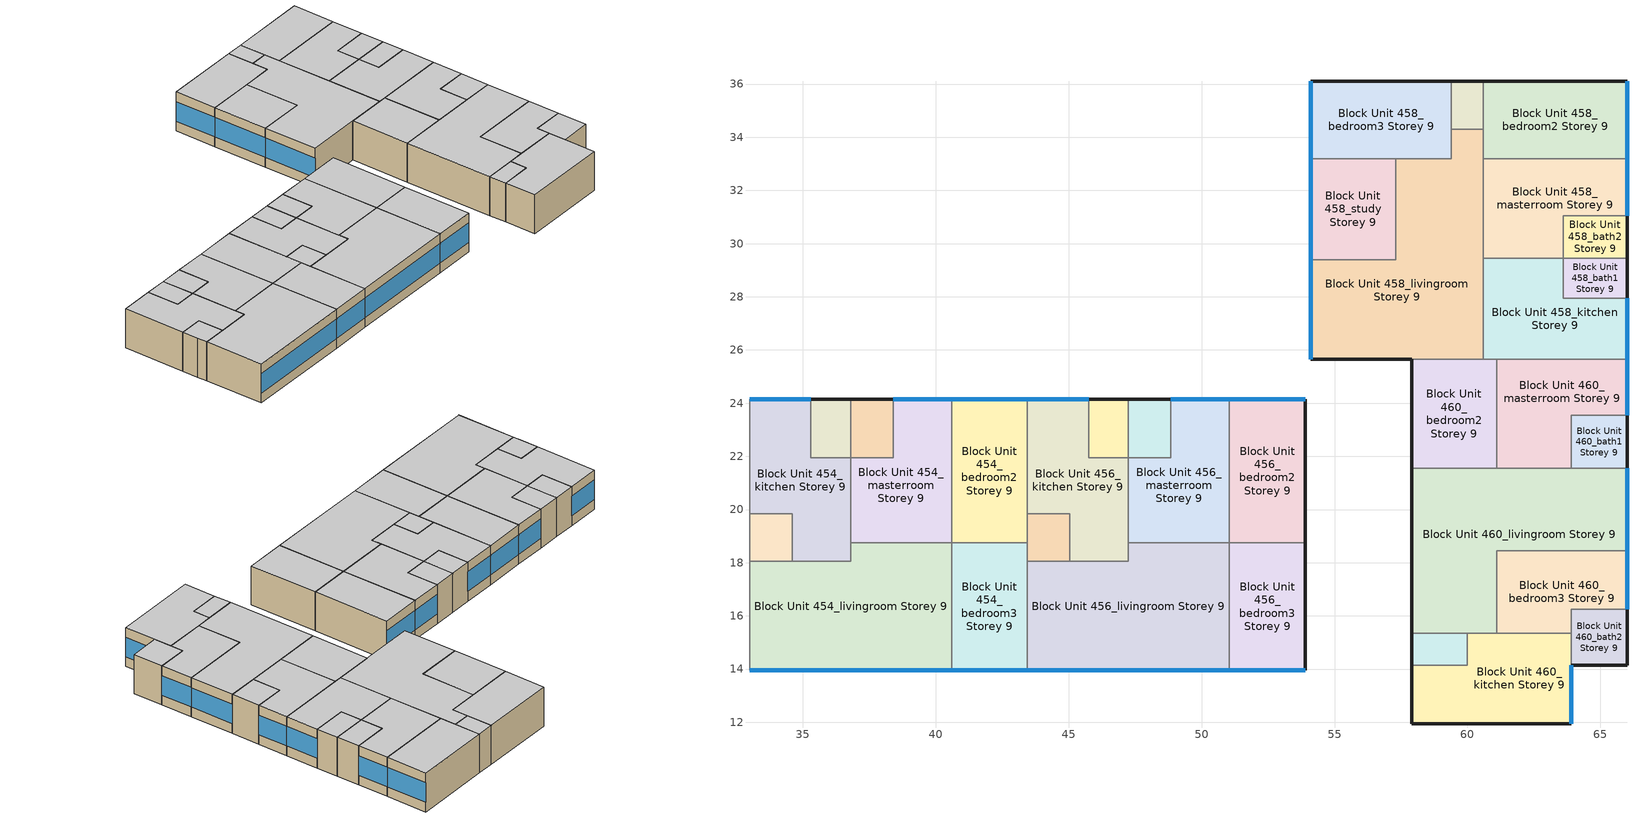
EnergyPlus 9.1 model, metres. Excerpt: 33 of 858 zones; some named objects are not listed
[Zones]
Block Unit 454_masterroom Storey 9
 floor adiabatic (Project Floor): 40.6,24.15 40.6,18.75 36.8,18.75 36.8,21.95 38.4,21.95 38.4,24.15 z28.8
 wall outside (Project Wall): 40.6,24.15 38.4,24.15 z28.8:31.6
 wall to Block Unit 454_bath2 Storey 9 (Project Wall): 38.4,24.15 38.4,21.95 36.8,21.95 z28.8:31.6
 wall to Block Unit 454_kitchen Storey 9 (Project Wall): 36.8,21.95 36.8,18.75 z28.8:31.6
 wall to Block Unit 454_livingroom Storey 9 (Project Wall): 36.8,18.75 40.6,18.75 z28.8:31.6
 wall to Block Unit 454_bedroom2 Storey 9 (Project Wall): 40.6,18.75 40.6,24.15 z28.8:31.6
 window (Project External Window): 40.6,24.15 38.4,24.15 z29.5:30.9
 ceiling adiabatic (Project Ceiling): 40.6,18.75 40.6,24.15 38.4,24.15 38.4,21.95 36.8,21.95 36.8,18.75 z31.6
Block Unit 454_bedroom2 Storey 9
 floor adiabatic (Project Floor): 43.45,24.15 43.45,18.75 40.6,18.75 40.6,24.15 z28.8
 wall outside (Project Wall): 43.45,24.15 40.6,24.15 z28.8:31.6
 wall to Block Unit 454_bedroom3 Storey 9 (Project Wall): 40.6,18.75 43.45,18.75 z28.8:31.6
 wall to Block Unit 456_kitchen Storey 9 (Project Wall): 43.45,19.85 43.45,24.15 z28.8:31.6
 wall to Block Unit 456_store Storey 9 (Project Wall): 43.45,18.75 43.45,19.85 z28.8:31.6
 window (Project External Window): 43.45,24.15 40.6,24.15 z29.5:30.9
 ceiling adiabatic (Project Ceiling): 43.45,18.75 43.45,24.15 40.6,24.15 40.6,18.75 z31.6
Block Unit 454_bedroom3 Storey 9
 floor adiabatic (Project Floor): 43.45,18.75 43.45,13.95 40.6,13.95 40.6,18.75 z28.8
 wall outside (Project Wall): 40.6,13.95 43.45,13.95 z28.8:31.6
 wall to Block Unit 454_livingroom Storey 9 (Project Wall): 40.6,18.75 40.6,13.95 z28.8:31.6
 wall to Block Unit 456_store Storey 9 (Project Wall): 43.45,18.05 43.45,18.75 z28.8:31.6
 wall to Block Unit 456_livingroom Storey 9 (Project Wall): 43.45,13.95 43.45,18.05 z28.8:31.6
 window (Project External Window): 40.6,13.95 43.45,13.95 z29.5:30.9
 ceiling adiabatic (Project Ceiling): 43.45,13.95 43.45,18.75 40.6,18.75 40.6,13.95 z31.6
Block Unit 454_bath1 Storey 9
 floor adiabatic (Project Floor): 36.8,24.15 36.8,21.95 35.3,21.95 35.3,24.15 z28.8
 wall outside (Project Wall): 36.8,24.15 35.3,24.15 z28.8:31.6
 wall to Block Unit 454_kitchen Storey 9 (Project Wall): 35.3,24.15 35.3,21.95 36.8,21.95 z28.8:31.6
 wall to Block Unit 454_bath2 Storey 9 (Project Wall): 36.8,21.95 36.8,24.15 z28.8:31.6
 ceiling adiabatic (Project Ceiling): 36.8,21.95 36.8,24.15 35.3,24.15 35.3,21.95 z31.6
Block Unit 454_bath2 Storey 9
 floor adiabatic (Project Floor): 38.4,24.15 38.4,21.95 36.8,21.95 36.8,24.15 z28.8
 wall outside (Project Wall): 38.4,24.15 36.8,24.15 z28.8:31.6
 ceiling adiabatic (Project Ceiling): 38.4,21.95 38.4,24.15 36.8,24.15 36.8,21.95 z31.6
Block Unit 454_kitchen Storey 9
 floor adiabatic (Project Floor): 35.3,24.15 35.3,21.95 36.8,21.95 36.8,18.05 34.6,18.05 34.6,19.85 33,19.85 33,24.15 z28.8
 wall outside (Project Wall): 35.3,24.15 33,24.15 z28.8:31.6
 wall to Block Unit 452_bedroom2 Storey 9 (Project Wall): 33,24.15 33,19.85 z28.8:31.6
 wall to Block Unit 454_livingroom Storey 9 (Project Wall): 34.6,18.05 36.8,18.05 36.8,18.75 z28.8:31.6
 wall to Block Unit 454_store Storey 9 (Project Wall): 33,19.85 34.6,19.85 34.6,18.05 z28.8:31.6
 window (Project External Window): 35.3,24.15 33,24.15 z29.5:30.9
 ceiling adiabatic (Project Ceiling): 36.8,18.05 36.8,21.95 35.3,21.95 35.3,24.15 33,24.15 33,19.85 34.6,19.85 34.6,18.05 z31.6
Block Unit 454_store Storey 9
 floor adiabatic (Project Floor): 34.6,19.85 34.6,18.05 33,18.05 33,19.85 z28.8
 wall to Block Unit 452_bedroom2 Storey 9 (Project Wall): 33,19.85 33,18.75 z28.8:31.6
 wall to Block Unit 452_bedroom3 Storey 9 (Project Wall): 33,18.75 33,18.05 z28.8:31.6
 wall to Block Unit 454_livingroom Storey 9 (Project Wall): 33,18.05 34.6,18.05 z28.8:31.6
 ceiling adiabatic (Project Ceiling): 34.6,18.05 34.6,19.85 33,19.85 33,18.05 z31.6
Block Unit 454_livingroom Storey 9
 floor adiabatic (Project Floor): 40.6,18.75 40.6,13.95 33,13.95 33,18.05 36.8,18.05 36.8,18.75 z28.8
 wall outside (Project Wall): 33,13.95 40.6,13.95 z28.8:31.6
 wall to Block Unit 452_bedroom3 Storey 9 (Project Wall): 33,18.05 33,13.95 z28.8:31.6
 window (Project External Window): 33,13.95 40.6,13.95 z29.5:30.9
 ceiling adiabatic (Project Ceiling): 40.6,13.95 40.6,18.75 36.8,18.75 36.8,18.05 33,18.05 33,13.95 z31.6
Block Unit 456_masterroom Storey 9
 floor adiabatic (Project Floor): 51.05,24.15 51.05,18.75 47.25,18.75 47.25,21.95 48.85,21.95 48.85,24.15 z28.8
 wall outside (Project Wall): 51.05,24.15 48.85,24.15 z28.8:31.6
 wall to Block Unit 456_bath2 Storey 9 (Project Wall): 48.85,24.15 48.85,21.95 47.25,21.95 z28.8:31.6
 wall to Block Unit 456_kitchen Storey 9 (Project Wall): 47.25,21.95 47.25,18.75 z28.8:31.6
 wall to Block Unit 456_livingroom Storey 9 (Project Wall): 47.25,18.75 51.05,18.75 z28.8:31.6
 wall to Block Unit 456_bedroom2 Storey 9 (Project Wall): 51.05,18.75 51.05,24.15 z28.8:31.6
 window (Project External Window): 51.05,24.15 48.85,24.15 z29.5:30.9
 ceiling adiabatic (Project Ceiling): 51.05,18.75 51.05,24.15 48.85,24.15 48.85,21.95 47.25,21.95 47.25,18.75 z31.6
Block Unit 456_bedroom2 Storey 9
 floor adiabatic (Project Floor): 53.9,24.15 53.9,18.75 51.05,18.75 51.05,24.15 z28.8
 wall outside (Project Wall): 53.9,18.75 53.9,24.15 51.05,24.15 z28.8:31.6
 wall to Block Unit 456_bedroom3 Storey 9 (Project Wall): 51.05,18.75 53.9,18.75 z28.8:31.6
 window (Project External Window): 53.9,24.15 51.05,24.15 z29.5:30.9
 ceiling adiabatic (Project Ceiling): 53.9,18.75 53.9,24.15 51.05,24.15 51.05,18.75 z31.6
Block Unit 456_bedroom3 Storey 9
 floor adiabatic (Project Floor): 53.9,18.75 53.9,13.95 51.05,13.95 51.05,18.75 z28.8
 wall outside (Project Wall): 51.05,13.95 53.9,13.95 53.9,18.75 z28.8:31.6
 wall to Block Unit 456_livingroom Storey 9 (Project Wall): 51.05,18.75 51.05,13.95 z28.8:31.6
 window (Project External Window): 51.05,13.95 53.9,13.95 z29.5:30.9
 ceiling adiabatic (Project Ceiling): 53.9,13.95 53.9,18.75 51.05,18.75 51.05,13.95 z31.6
Block Unit 456_bath1 Storey 9
 floor adiabatic (Project Floor): 47.25,24.15 47.25,21.95 45.75,21.95 45.75,24.15 z28.8
 wall outside (Project Wall): 47.25,24.15 45.75,24.15 z28.8:31.6
 wall to Block Unit 456_kitchen Storey 9 (Project Wall): 45.75,24.15 45.75,21.95 47.25,21.95 z28.8:31.6
 wall to Block Unit 456_bath2 Storey 9 (Project Wall): 47.25,21.95 47.25,24.15 z28.8:31.6
 ceiling adiabatic (Project Ceiling): 47.25,21.95 47.25,24.15 45.75,24.15 45.75,21.95 z31.6
Block Unit 456_bath2 Storey 9
 floor adiabatic (Project Floor): 48.85,24.15 48.85,21.95 47.25,21.95 47.25,24.15 z28.8
 wall outside (Project Wall): 48.85,24.15 47.25,24.15 z28.8:31.6
 ceiling adiabatic (Project Ceiling): 48.85,21.95 48.85,24.15 47.25,24.15 47.25,21.95 z31.6
Block Unit 456_kitchen Storey 9
 floor adiabatic (Project Floor): 45.75,24.15 45.75,21.95 47.25,21.95 47.25,18.05 45.05,18.05 45.05,19.85 43.45,19.85 43.45,24.15 z28.8
 wall outside (Project Wall): 45.75,24.15 43.45,24.15 z28.8:31.6
 wall to Block Unit 456_livingroom Storey 9 (Project Wall): 45.05,18.05 47.25,18.05 47.25,18.75 z28.8:31.6
 wall to Block Unit 456_store Storey 9 (Project Wall): 43.45,19.85 45.05,19.85 45.05,18.05 z28.8:31.6
 window (Project External Window): 45.75,24.15 43.45,24.15 z29.5:30.9
 ceiling adiabatic (Project Ceiling): 47.25,18.05 47.25,21.95 45.75,21.95 45.75,24.15 43.45,24.15 43.45,19.85 45.05,19.85 45.05,18.05 z31.6
Block Unit 456_store Storey 9
 floor adiabatic (Project Floor): 45.05,19.85 45.05,18.05 43.45,18.05 43.45,19.85 z28.8
 wall to Block Unit 456_livingroom Storey 9 (Project Wall): 43.45,18.05 45.05,18.05 z28.8:31.6
 ceiling adiabatic (Project Ceiling): 45.05,18.05 45.05,19.85 43.45,19.85 43.45,18.05 z31.6
Block Unit 456_livingroom Storey 9
 floor adiabatic (Project Floor): 51.05,18.75 51.05,13.95 43.45,13.95 43.45,18.05 47.25,18.05 47.25,18.75 z28.8
 wall outside (Project Wall): 43.45,13.95 51.05,13.95 z28.8:31.6
 window (Project External Window): 43.45,13.95 51.05,13.95 z29.5:30.9
 ceiling adiabatic (Project Ceiling): 51.05,13.95 51.05,18.75 47.25,18.75 47.25,18.05 43.45,18.05 43.45,13.95 z31.6
Block Unit 458_masterroom Storey 9
 floor adiabatic (Project Floor): 66,33.2 66,31.05 63.6,31.05 63.6,29.45 60.6,29.45 60.6,33.2 z28.8
 wall outside (Project Wall): 66,31.05 66,33.2 z28.8:31.6
 wall to Block Unit 458_bedroom2 Storey 9 (Project Wall): 66,33.2 60.6,33.2 z28.8:31.6
 wall to Block Unit 458_livingroom Storey 9 (Project Wall): 60.6,33.2 60.6,29.45 z28.8:31.6
 wall to Block Unit 458_kitchen Storey 9 (Project Wall): 60.6,29.45 63.6,29.45 z28.8:31.6
 wall to Block Unit 458_bath2 Storey 9 (Project Wall): 63.6,29.45 63.6,31.05 66,31.05 z28.8:31.6
 window (Project External Window): 66,31.05 66,33.2 z29.5:30.9
 ceiling adiabatic (Project Ceiling): 66,31.05 66,33.2 60.6,33.2 60.6,29.45 63.6,29.45 63.6,31.05 z31.6
Block Unit 458_bedroom2 Storey 9
 floor adiabatic (Project Floor): 66,36.1 66,33.2 60.6,33.2 60.6,36.1 z28.8
 wall outside (Project Wall): 66,33.2 66,36.1 60.6,36.1 z28.8:31.6
 wall to Block Unit 458_store Storey 9 (Project Wall): 60.6,36.1 60.6,34.3 z28.8:31.6
 wall to Block Unit 458_livingroom Storey 9 (Project Wall): 60.6,34.3 60.6,33.2 z28.8:31.6
 window (Project External Window): 66,33.2 66,36.1 z29.5:30.9
 ceiling adiabatic (Project Ceiling): 66,33.2 66,36.1 60.6,36.1 60.6,33.2 z31.6
Block Unit 458_bedroom3 Storey 9
 floor adiabatic (Project Floor): 59.4,36.1 59.4,33.2 54.1,33.2 54.1,36.1 z28.8
 wall outside (Project Wall): 59.4,36.1 54.1,36.1 54.1,33.2 z28.8:31.6
 wall to Block Unit 458_study Storey 9 (Project Wall): 54.1,33.2 57.3,33.2 z28.8:31.6
 wall to Block Unit 458_livingroom Storey 9 (Project Wall): 57.3,33.2 59.4,33.2 59.4,34.3 z28.8:31.6
 wall to Block Unit 458_store Storey 9 (Project Wall): 59.4,34.3 59.4,36.1 z28.8:31.6
 window (Project External Window): 54.1,36.1 54.1,33.2 z29.5:30.9
 ceiling adiabatic (Project Ceiling): 59.4,33.2 59.4,36.1 54.1,36.1 54.1,33.2 z31.6
Block Unit 458_study Storey 9
 floor adiabatic (Project Floor): 57.3,33.2 57.3,29.4 54.1,29.4 54.1,33.2 z28.8
 wall outside (Project Wall): 54.1,33.2 54.1,29.4 z28.8:31.6
 wall to Block Unit 458_livingroom Storey 9 (Project Wall): 54.1,29.4 57.3,29.4 57.3,33.2 z28.8:31.6
 window (Project External Window): 54.1,33.2 54.1,29.4 z29.5:30.9
 ceiling adiabatic (Project Ceiling): 57.3,29.4 57.3,33.2 54.1,33.2 54.1,29.4 z31.6
Block Unit 458_bath1 Storey 9
 floor adiabatic (Project Floor): 66,29.45 66,27.95 63.6,27.95 63.6,29.45 z28.8
 wall outside (Project Wall): 66,27.95 66,29.45 z28.8:31.6
 wall to Block Unit 458_bath2 Storey 9 (Project Wall): 66,29.45 63.6,29.45 z28.8:31.6
 wall to Block Unit 458_kitchen Storey 9 (Project Wall): 63.6,29.45 63.6,27.95 66,27.95 z28.8:31.6
 ceiling adiabatic (Project Ceiling): 66,27.95 66,29.45 63.6,29.45 63.6,27.95 z31.6
Block Unit 458_bath2 Storey 9
 floor adiabatic (Project Floor): 66,31.05 66,29.45 63.6,29.45 63.6,31.05 z28.8
 wall outside (Project Wall): 66,29.45 66,31.05 z28.8:31.6
 ceiling adiabatic (Project Ceiling): 66,29.45 66,31.05 63.6,31.05 63.6,29.45 z31.6
Block Unit 458_kitchen Storey 9
 floor adiabatic (Project Floor): 66,27.95 66,25.65 60.6,25.65 60.6,29.45 63.6,29.45 63.6,27.95 z28.8
 wall outside (Project Wall): 66,25.65 66,27.95 z28.8:31.6
 wall to Block Unit 458_livingroom Storey 9 (Project Wall): 60.6,29.45 60.6,25.65 z28.8:31.6
 wall to Block Unit 460_masterroom Storey 9 (Project Wall): 61.1,25.65 66,25.65 z28.8:31.6
 wall to Block Unit 460_bedroom2 Storey 9 (Project Wall): 60.6,25.65 61.1,25.65 z28.8:31.6
 window (Project External Window): 66,25.65 66,27.95 z29.5:30.9
 ceiling adiabatic (Project Ceiling): 66,25.65 66,27.95 63.6,27.95 63.6,29.45 60.6,29.45 60.6,25.65 z31.6
Block Unit 458_store Storey 9
 floor adiabatic (Project Floor): 60.6,36.1 60.6,34.3 59.4,34.3 59.4,36.1 z28.8
 wall outside (Project Wall): 60.6,36.1 59.4,36.1 z28.8:31.6
 wall to Block Unit 458_livingroom Storey 9 (Project Wall): 59.4,34.3 60.6,34.3 z28.8:31.6
 ceiling adiabatic (Project Ceiling): 60.6,34.3 60.6,36.1 59.4,36.1 59.4,34.3 z31.6
Block Unit 458_livingroom Storey 9
 floor adiabatic (Project Floor): 60.6,34.3 60.6,25.65 54.1,25.65 54.1,29.4 57.3,29.4 57.3,33.2 59.4,33.2 59.4,34.3 z28.8
 wall outside (Project Wall): 54.1,29.4 54.1,25.65 57.9,25.65 z28.8:31.6
 wall to Block Unit 460_bedroom2 Storey 9 (Project Wall): 57.9,25.65 60.6,25.65 z28.8:31.6
 window (Project External Window): 54.1,29.4 54.1,25.65 z29.5:30.9
 ceiling adiabatic (Project Ceiling): 60.6,25.65 60.6,34.3 59.4,34.3 59.4,33.2 57.3,33.2 57.3,29.4 54.1,29.4 54.1,25.65 z31.6
Block Unit 460_bath2 Storey 9
 floor adiabatic (Project Floor): 66,16.25 66,14.15 63.9,14.15 63.9,16.25 z28.8
 wall outside (Project Wall): 63.9,14.15 66,14.15 66,16.25 z28.8:31.6
 wall to Block Unit 460_bedroom3 Storey 9 (Project Wall): 66,16.25 63.9,16.25 63.9,15.35 z28.8:31.6
 wall to Block Unit 460_kitchen Storey 9 (Project Wall): 63.9,15.35 63.9,14.15 z28.8:31.6
 ceiling adiabatic (Project Ceiling): 66,14.15 66,16.25 63.9,16.25 63.9,14.15 z31.6
Block Unit 460_bedroom3 Storey 9
 floor adiabatic (Project Floor): 66,18.45 66,16.25 63.9,16.25 63.9,15.35 61.1,15.35 61.1,18.45 z28.8
 wall outside (Project Wall): 66,16.25 66,18.45 z28.8:31.6
 wall to Block Unit 460_livingroom Storey 9 (Project Wall): 66,18.45 61.1,18.45 61.1,15.35 z28.8:31.6
 wall to Block Unit 460_kitchen Storey 9 (Project Wall): 61.1,15.35 63.9,15.35 z28.8:31.6
 window (Project External Window): 66,16.25 66,18.45 z29.5:30.9
 ceiling adiabatic (Project Ceiling): 66,16.25 66,18.45 61.1,18.45 61.1,15.35 63.9,15.35 63.9,16.25 z31.6
Block Unit 460_livingroom Storey 9
 floor adiabatic (Project Floor): 66,21.55 66,18.45 61.1,18.45 61.1,15.35 57.9,15.35 57.9,21.55 z28.8
 wall outside (Project Wall): 57.9,21.55 57.9,15.35 / 66,18.45 66,21.55 z28.8:31.6
 wall to Block Unit 460_bath1 Storey 9 (Project Wall): 66,21.55 63.9,21.55 z28.8:31.6
 wall to Block Unit 460_masterroom Storey 9 (Project Wall): 63.9,21.55 61.1,21.55 z28.8:31.6
 wall to Block Unit 460_bedroom2 Storey 9 (Project Wall): 61.1,21.55 57.9,21.55 z28.8:31.6
 wall to Block Unit 460_kitchen Storey 9 (Project Wall): 60,15.35 61.1,15.35 z28.8:31.6
 wall to Block Unit 460_store Storey 9 (Project Wall): 57.9,15.35 60,15.35 z28.8:31.6
 window (Project External Window): 66,18.45 66,21.55 z29.5:30.9
 ceiling adiabatic (Project Ceiling): 66,18.45 66,21.55 57.9,21.55 57.9,15.35 61.1,15.35 61.1,18.45 z31.6
Block Unit 460_bath1 Storey 9
 floor adiabatic (Project Floor): 66,23.55 66,21.55 63.9,21.55 63.9,23.55 z28.8
 wall outside (Project Wall): 66,21.55 66,23.55 z28.8:31.6
 wall to Block Unit 460_masterroom Storey 9 (Project Wall): 66,23.55 63.9,23.55 63.9,21.55 z28.8:31.6
 ceiling adiabatic (Project Ceiling): 66,21.55 66,23.55 63.9,23.55 63.9,21.55 z31.6
Block Unit 460_masterroom Storey 9
 floor adiabatic (Project Floor): 66,25.65 66,23.55 63.9,23.55 63.9,21.55 61.1,21.55 61.1,25.65 z28.8
 wall outside (Project Wall): 66,23.55 66,25.65 z28.8:31.6
 wall to Block Unit 460_bedroom2 Storey 9 (Project Wall): 61.1,25.65 61.1,21.55 z28.8:31.6
 window (Project External Window): 66,23.55 66,25.65 z29.5:30.9
 ceiling adiabatic (Project Ceiling): 66,23.55 66,25.65 61.1,25.65 61.1,21.55 63.9,21.55 63.9,23.55 z31.6
Block Unit 460_bedroom2 Storey 9
 floor adiabatic (Project Floor): 61.1,25.65 61.1,21.55 57.9,21.55 57.9,25.65 z28.8
 wall outside (Project Wall): 57.9,25.65 57.9,21.55 z28.8:31.6
 ceiling adiabatic (Project Ceiling): 61.1,21.55 61.1,25.65 57.9,25.65 57.9,21.55 z31.6
Block Unit 460_kitchen Storey 9
 floor adiabatic (Project Floor): 63.9,15.35 63.9,11.95 57.9,11.95 57.9,14.15 60,14.15 60,15.35 z28.8
 wall outside (Project Wall): 57.9,14.15 57.9,11.95 63.9,11.95 63.9,14.15 z28.8:31.6
 wall to Block Unit 460_store Storey 9 (Project Wall): 60,15.35 60,14.15 57.9,14.15 z28.8:31.6
 window (Project External Window): 63.9,11.95 63.9,14.15 z29.5:30.9
 ceiling adiabatic (Project Ceiling): 63.9,11.95 63.9,15.35 60,15.35 60,14.15 57.9,14.15 57.9,11.95 z31.6
Block Unit 460_store Storey 9
 floor adiabatic (Project Floor): 60,15.35 60,14.15 57.9,14.15 57.9,15.35 z28.8
 wall outside (Project Wall): 57.9,15.35 57.9,14.15 z28.8:31.6
 ceiling adiabatic (Project Ceiling): 60,14.15 60,15.35 57.9,15.35 57.9,14.15 z31.6
[Building]
One Precinct: North Axis=0; Terrain=City; Loads Convergence Tolerance Value=0.04; Temperature Convergence Tolerance Value=0.4; Solar Distribution=FullInteriorAndExterior; Maximum Number of Warmup Days=25; Minimum Number of Warmup Days=6
[Site:Location]
SGP_Singapore.486980_IWEC: Latitude=1.37; Longitude=103.98; Time Zone=8; Elevation=16
[MATERIAL] Roughness=MediumRough
Name | Thickness | Conductivity | Density | Specific Heat | Thermal Absorptance | Solar Absorptance | Visible Absorptance
ConcreteWall | 0.15 | 0.8 | 2400 | 880 | 0.85 | 0.79 | 0.79
Greenwall | 0.079 | 2.5 | 1293 | 853 | 0.98 | 0.75 | 0.75
[WindowMaterial:SimpleGlazingSystem]
SingleGlazingEuroGrey: UFactor=5.93; Solar Heat Gain Coefficient=0.62; Visible Transmittance=0.495
[Construction]
Project Wall: Greenwall
Project Floor; Project Ceiling: ConcreteWall
Project External Window: SingleGlazingEuroGrey
[ZONE] Type=1; Multiplier=1; Ceiling Height=autocalculate; Volume=autocalculate; Floor Area=autocalculate; Part of Total Floor Area=Yes
Block Unit 454_masterroom Storey 9; Block Unit 454_bedroom2 Storey 9; Block Unit 454_bedroom3 Storey 9; Block Unit 454_bath1 Storey 9; Block Unit 454_bath2 Storey 9; Block Unit 454_kitchen Storey 9; Block Unit 454_store Storey 9; Block Unit 454_livingroom Storey 9; Block Unit 456_masterroom Storey 9; Block Unit 456_bedroom2 Storey 9; Block Unit 456_bedroom3 Storey 9; Block Unit 456_bath1 Storey 9; Block Unit 456_bath2 Storey 9; Block Unit 456_kitchen Storey 9; Block Unit 456_store Storey 9; Block Unit 456_livingroom Storey 9; Block Unit 458_masterroom Storey 9; Block Unit 458_bedroom2 Storey 9; Block Unit 458_bedroom3 Storey 9; Block Unit 458_study Storey 9; Block Unit 458_bath1 Storey 9; Block Unit 458_bath2 Storey 9; Block Unit 458_kitchen Storey 9; Block Unit 458_store Storey 9; Block Unit 458_livingroom Storey 9; Block Unit 460_bath2 Storey 9; Block Unit 460_bedroom3 Storey 9; Block Unit 460_livingroom Storey 9; Block Unit 460_bath1 Storey 9; Block Unit 460_masterroom Storey 9; Block Unit 460_bedroom2 Storey 9; Block Unit 460_kitchen Storey 9; Block Unit 460_store Storey 9
[ZONEINFILTRATION:DESIGNFLOWRATE] Design Flow Rate Calculation Method=AirChanges/Hour; Constant Term Coefficient=1; Temperature Term Coefficient=0; Velocity Term Coefficient=0; Velocity Squared Term Coefficient=0
Name | Zone or ZoneList | Schedule | Air Changes per Hour
Block Unit 454_masterroom Storey 9 Infiltration | Block Unit 454_masterroom Storey 9 | Always On | 0.2
Block Unit 454_bedroom2 Storey 9 Infiltration | Block Unit 454_bedroom2 Storey 9 | Always On | 0.2
Block Unit 454_bedroom3 Storey 9 Infiltration | Block Unit 454_bedroom3 Storey 9 | Always On | 0.2
Block Unit 454_bath1 Storey 9 Infiltration | Block Unit 454_bath1 Storey 9 | Always On | 1
Block Unit 454_bath2 Storey 9 Infiltration | Block Unit 454_bath2 Storey 9 | Always On | 1
Block Unit 454_kitchen Storey 9 Infiltration | Block Unit 454_kitchen Storey 9 | Always On | 1
Block Unit 454_store Storey 9 Infiltration | Block Unit 454_store Storey 9 | Always On | 1
Block Unit 454_livingroom Storey 9 Infiltration | Block Unit 454_livingroom Storey 9 | Living_Infiltration_AirCon | 1
Block Unit 456_masterroom Storey 9 Infiltration | Block Unit 456_masterroom Storey 9 | Always On | 0.2
Block Unit 456_bedroom2 Storey 9 Infiltration | Block Unit 456_bedroom2 Storey 9 | Always On | 0.2
Block Unit 456_bedroom3 Storey 9 Infiltration | Block Unit 456_bedroom3 Storey 9 | Always On | 0.2
Block Unit 456_bath1 Storey 9 Infiltration | Block Unit 456_bath1 Storey 9 | Always On | 1
Block Unit 456_bath2 Storey 9 Infiltration | Block Unit 456_bath2 Storey 9 | Always On | 1
Block Unit 456_kitchen Storey 9 Infiltration | Block Unit 456_kitchen Storey 9 | Always On | 1
Block Unit 456_store Storey 9 Infiltration | Block Unit 456_store Storey 9 | Always On | 1
Block Unit 456_livingroom Storey 9 Infiltration | Block Unit 456_livingroom Storey 9 | Living_Infiltration_AirCon | 1
Block Unit 458_masterroom Storey 9 Infiltration | Block Unit 458_masterroom Storey 9 | Always On | 0.2
Block Unit 458_bedroom2 Storey 9 Infiltration | Block Unit 458_bedroom2 Storey 9 | Always On | 0.2
Block Unit 458_bedroom3 Storey 9 Infiltration | Block Unit 458_bedroom3 Storey 9 | Always On | 0.2
Block Unit 458_study Storey 9 Infiltration | Block Unit 458_study Storey 9 | Always On | 1
Block Unit 458_bath1 Storey 9 Infiltration | Block Unit 458_bath1 Storey 9 | Always On | 1
Block Unit 458_bath2 Storey 9 Infiltration | Block Unit 458_bath2 Storey 9 | Always On | 1
Block Unit 458_kitchen Storey 9 Infiltration | Block Unit 458_kitchen Storey 9 | Always On | 1
Block Unit 458_store Storey 9 Infiltration | Block Unit 458_store Storey 9 | Always On | 1
Block Unit 458_livingroom Storey 9 Infiltration | Block Unit 458_livingroom Storey 9 | Living_Infiltration_AirCon | 1
Block Unit 460_bath2 Storey 9 Infiltration | Block Unit 460_bath2 Storey 9 | Always On | 1
Block Unit 460_bedroom3 Storey 9 Infiltration | Block Unit 460_bedroom3 Storey 9 | Always On | 0.2
Block Unit 460_livingroom Storey 9 Infiltration | Block Unit 460_livingroom Storey 9 | Living_Infiltration_AirCon | 1
Block Unit 460_bath1 Storey 9 Infiltration | Block Unit 460_bath1 Storey 9 | Always On | 1
Block Unit 460_masterroom Storey 9 Infiltration | Block Unit 460_masterroom Storey 9 | Always On | 0.2
Block Unit 460_bedroom2 Storey 9 Infiltration | Block Unit 460_bedroom2 Storey 9 | Always On | 0.2
Block Unit 460_kitchen Storey 9 Infiltration | Block Unit 460_kitchen Storey 9 | Always On | 1
Block Unit 460_store Storey 9 Infiltration | Block Unit 460_store Storey 9 | Always On | 1
[HVACTEMPLATE:ZONE:IDEALLOADSAIRSYSTEM] Template Thermostat=Zone Stat; System Availability Schedule=AirCon_normal; Maximum Heating Supply Air Temperature=50; Minimum Cooling Supply Air Temperature=13; Maximum Heating Supply Air Humidity Ratio=0.0156; Minimum Cooling Supply Air Humidity Ratio=0.0077; Heating Limit=NoLimit; Cooling Limit=NoLimit; Heating Availability Schedule=Always Off; Cooling Availability Schedule=AirCon_normal; Dehumidification Control Type=Humidistat; Cooling Sensible Heat Ratio=0.7; Dehumidification Setpoint=60; Humidification Control Type=None; Outdoor Air Method=None; Outdoor Air Flow Rate per Person=0.00944; Outdoor Air Flow Rate per Zone Floor Area=0; Outdoor Air Flow Rate per Zone=0; Demand Controlled Ventilation Type=None; Outdoor Air Economizer Type=NoEconomizer; Heat Recovery Type=None; Sensible Heat Recovery Effectiveness=0.7; Latent Heat Recovery Effectiveness=0.65
Block Unit 454_masterroom Storey 9; Block Unit 454_bedroom2 Storey 9; Block Unit 454_bedroom3 Storey 9; Block Unit 454_livingroom Storey 9; Block Unit 456_masterroom Storey 9; Block Unit 456_bedroom2 Storey 9; Block Unit 456_bedroom3 Storey 9; Block Unit 456_livingroom Storey 9; Block Unit 458_masterroom Storey 9; Block Unit 458_bedroom2 Storey 9; Block Unit 458_bedroom3 Storey 9; Block Unit 458_livingroom Storey 9; Block Unit 460_bedroom3 Storey 9; Block Unit 460_livingroom Storey 9; Block Unit 460_masterroom Storey 9; Block Unit 460_bedroom2 Storey 9
[Schedule:Compact]
Always On: Through: 12/31, For: AllDays, Until: 24:00, 1
Always Off: Through: 12/31, For: AllDays, Until: 24:00, 0
AirCon_normal: Through: 31 Dec, For: AllDays, Until: 07:00, 1, Until: 22:00, 0, Until: 24:00, 1
[SCHEDULE:COMPACT]
Living_Infiltration_AirCon: Through: 12/31, For: AllDays, Until: 07:00, 0.2, Until: 22:00, 1, Until: 24:00, 0.2
